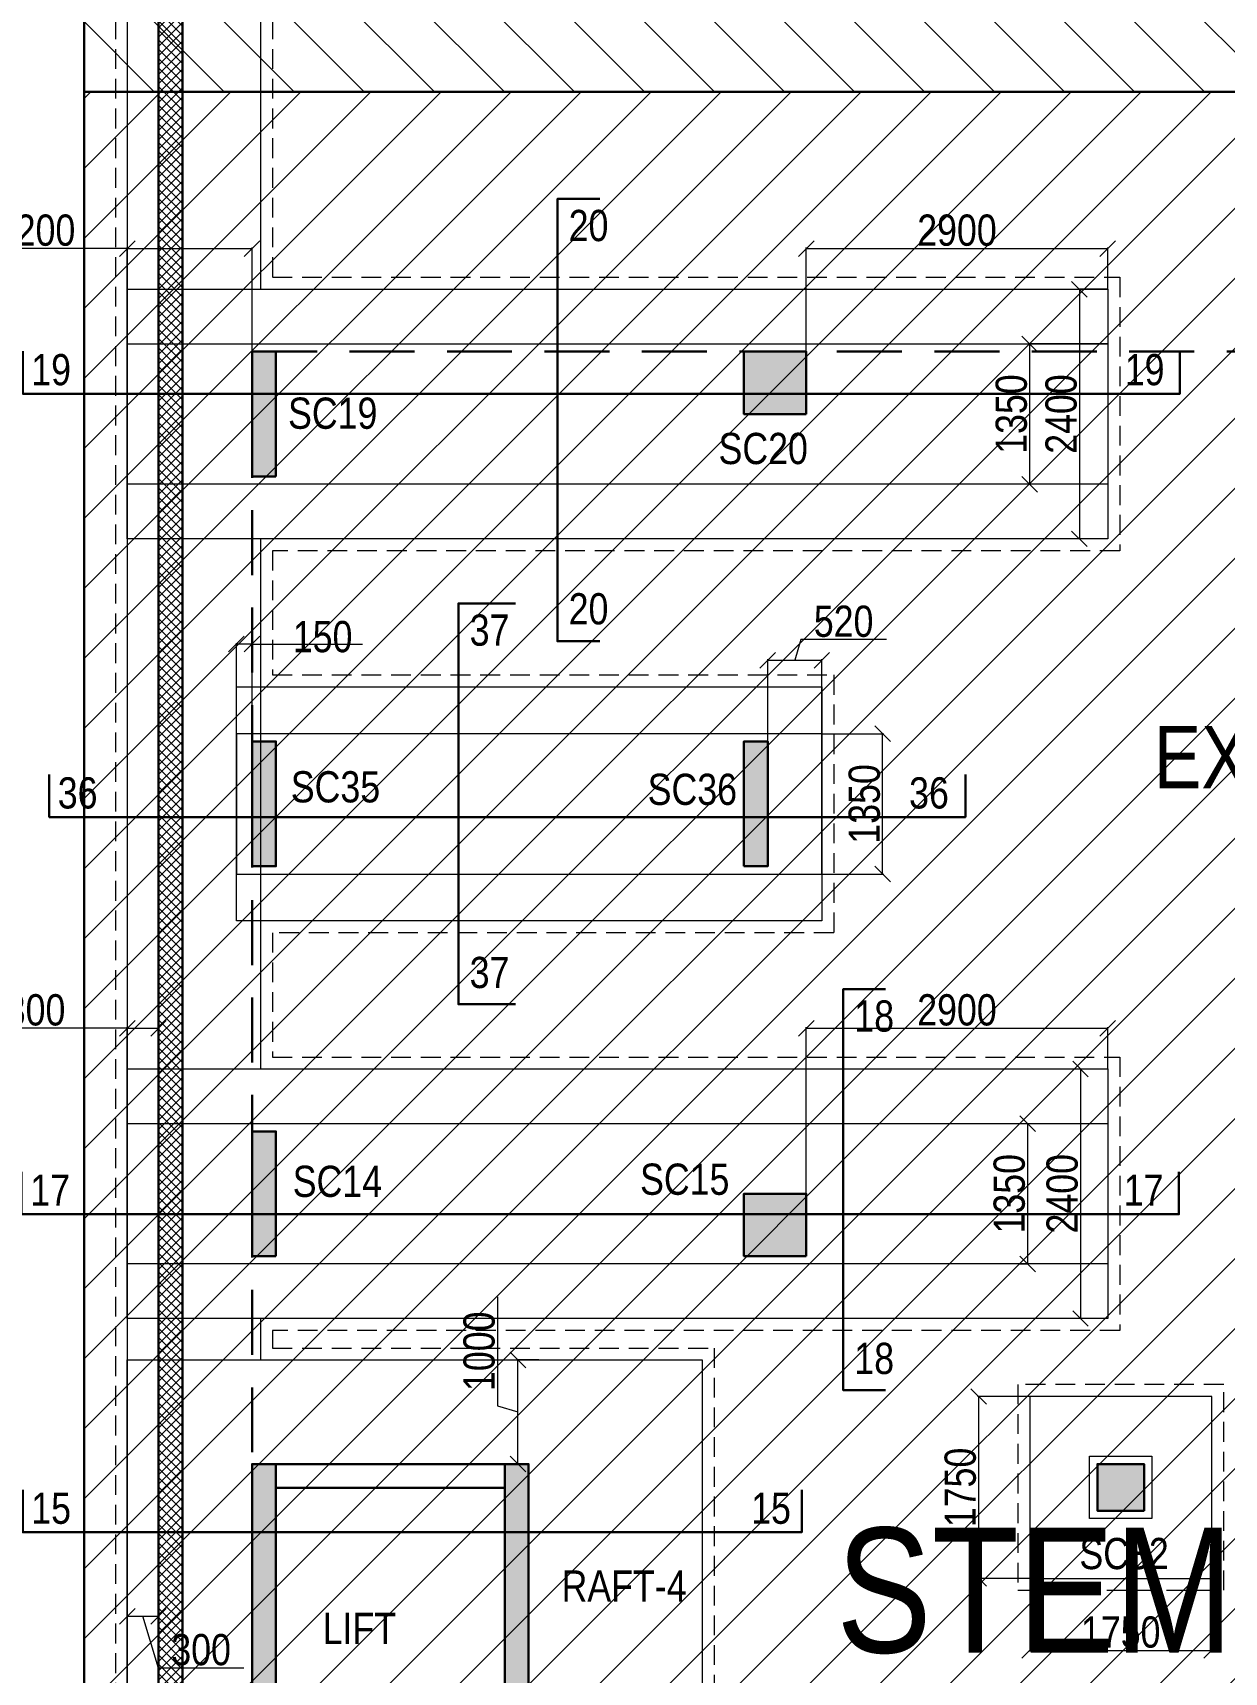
# Model space of a CAD drawing. Header units: millimetres. Extents: x 1112055 to 3390982, y -148532 to 766891.
# Drawn here: x 2752548 to 2764007, y 306215 to 321984 of the extents above; entities that cross this region are included whole.
import ezdxf

# ---------------------------------------------------------------- set-up
doc = ezdxf.new("R2010")
doc.units = ezdxf.units.MM
doc.header["$PDMODE"] = 35
doc.header["$PDSIZE"] = -25
doc.linetypes.add('DASHED2', pattern=[0.375, 0.25, -0.125])
doc.linetypes.add('Hidden', pattern=[9.525, 6.35, -3.175])
for name, color, linetype, lineweight in [('B COL. NO.', 3, 'Continuous', 20), ('B FINAL COLUMN', 1, 'Continuous', 30), ('B FOOTING', 49, 'Continuous', 20), ('B FOOTING DIM', 234, 'Continuous', 9), ('B HATCH', 250, 'Continuous', 0), ('B P.C.C', 251, 'Continuous', 0), ('B TITLE BLOCK', 250, 'Continuous', 0), ('EXCAVATION LINE', 236, 'Continuous', 30)]:
    doc.layers.add(name, color=color, linetype=linetype, lineweight=lineweight)
doc.layers.add('B Pedestal', color=7, linetype='Continuous', lineweight=9, true_color=0x5c8948)
doc.layers.add('B-COL HT', color=7, linetype='Continuous', lineweight=0, true_color=0x4e4f45)
doc.styles.add('Cali', font='calibri.ttf')
doc.styles.add('SWINC', font='swissc.ttf')
doc.dimstyles.new('1.100', dxfattribs={"dimtxt": 200, "dimasz": 100, "dimexe": 100, "dimexo": 100, "dimgap": 100, "dimtad": 1, "dimdec": 0, "dimzin": 0, "dimdsep": 46, "dimtxsty": 'Cali', "dimblk": 'OBLIQUE', "dimcen": 0, "dimdle": 100, "dimclrd": 256, "dimclre": 256, "dimclrt": 3, "dimadec": 0, "dimazin": 0, "dimtfac": 1, "dimtdec": 0, "dimtofl": 0, "dimtmove": 1, "dimatfit": 0, "dimfxl": 100, "dimfxlon": 1, "dimtolj": 1, "dimtzin": 0, "dimlwd": -1, "dimlwe": -1, "dimarcsym": 0})
doc.dimstyles.new('BHOOMI', dxfattribs={"dimtxt": 230, "dimasz": 150, "dimexe": 10, "dimexo": 0, "dimgap": 25, "dimtad": 1, "dimdec": 0, "dimzin": 0, "dimdsep": 46, "dimtxsty": 'SWINC', "dimblk": 'OBLIQUE', "dimcen": 0.09, "dimclrd": 250, "dimclre": 250, "dimclrt": 256, "dimaunit": 1, "dimadec": 3, "dimazin": 0, "dimtfac": 1, "dimtdec": 0, "dimtofl": 0, "dimtmove": 1, "dimatfit": 3, "dimfxl": 100, "dimtolj": 1, "dimtzin": 0, "dimlwd": 9, "dimlwe": 5, "dimarcsym": 0})

# ---------------------------------------------------------------- blocks, each defined once
blk = doc.blocks.new('_Oblique')
at = {"color": 0, "linetype": 'ByBlock', "lineweight": -2}
blk.add_line((-0.5, -0.5), (0.5, 0.5), dxfattribs=at)
blk = doc.blocks.new('*D4174')
at = {"layer": 'B FOOTING DIM', "color": 250, "lineweight": 5, "ltscale": 0.5, "transparency": 16777216}
for p, q in [((2757017, 309827), (2757017, 308777)), ((2757414, 309218), (2757204, 309218)), ((2757214, 308217), (2757214, 309218)), ((2757017, 308777), (2757214, 308718)), ((2757287, 308217), (2757204, 308217))]:
    blk.add_line(p, q, dxfattribs=at)
at = {"layer": 'Defpoints', "color": 0, "transparency": 16777216}
for p in [(2757214, 309218), (2757414, 309218), (2757287, 308217)]:
    blk.add_point(p, dxfattribs=at)
at = {"layer": 'B FOOTING DIM', "color": 250, "lineweight": 5, "transparency": 16777216, "xscale": 150, "yscale": 150, "zscale": 150}
for p, rotation in [((2757214, 309218), 90), ((2757214, 308217), 270)]:
    blk.add_blockref('_Oblique', p, dxfattribs=dict(at, rotation=rotation))
at = {"layer": 'B FOOTING DIM', "transparency": 16777216, "insert": (2756842, 309302), "char_height": 300, "attachment_point": 5, "rotation": 90, "style": 'SWINC'}
blk.add_mtext('\\A1;1000', dxfattribs=at)
blk = doc.blocks.new('*D4177')
at = {"layer": 'B FOOTING DIM', "color": 250, "lineweight": 5, "ltscale": 0.5, "transparency": 16777216}
for p, q in [((2753457, 306878), (2753457, 306743)), ((2753457, 306753), (2753757, 306753)), ((2753756, 306255), (2753607, 306753)), ((2753757, 306878), (2753757, 306743)), ((2754578, 306255), (2753756, 306255))]:
    blk.add_line(p, q, dxfattribs=at)
at = {"layer": 'Defpoints', "color": 0, "transparency": 16777216}
for p in [(2753457, 306878), (2753757, 306878), (2753757, 306753)]:
    blk.add_point(p, dxfattribs=at)
at = {"layer": 'B FOOTING DIM', "color": 250, "lineweight": 5, "transparency": 16777216, "xscale": 150, "yscale": 150, "zscale": 150, "rotation": 180}
blk.add_blockref('_Oblique', (2753457, 306753), dxfattribs=at)
at = {"layer": 'B FOOTING DIM', "color": 250, "lineweight": 5, "transparency": 16777216, "xscale": 150, "yscale": 150, "zscale": 150}
blk.add_blockref('_Oblique', (2753757, 306753), dxfattribs=at)
at = {"layer": 'B FOOTING DIM', "transparency": 16777216, "insert": (2754167, 306430), "char_height": 300, "attachment_point": 5, "style": 'SWINC'}
blk.add_mtext('\\A1;300', dxfattribs=at)
blk = doc.blocks.new('*D4194')
at = {"layer": 'B FOOTING DIM', "color": 250, "lineweight": 5, "ltscale": 0.5, "transparency": 16777216}
for p, q in [((2762887, 318992), (2762126, 318992)), ((2762136, 318992), (2762136, 317642)), ((2762887, 317642), (2762126, 317642))]:
    blk.add_line(p, q, dxfattribs=at)
at = {"layer": 'Defpoints', "color": 0, "transparency": 16777216}
for p in [(2762887, 318992), (2762136, 317642), (2762887, 317642)]:
    blk.add_point(p, dxfattribs=at)
at = {"layer": 'B FOOTING DIM', "color": 250, "lineweight": 5, "transparency": 16777216, "xscale": 150, "yscale": 150, "zscale": 150}
for p, rotation in [((2762136, 318992), 90), ((2762136, 317642), 270)]:
    blk.add_blockref('_Oblique', p, dxfattribs=dict(at, rotation=rotation))
at = {"layer": 'B FOOTING DIM', "transparency": 16777216, "insert": (2761961, 318317), "char_height": 300, "attachment_point": 5, "rotation": 90, "style": 'SWINC'}
blk.add_mtext('\\A1;1350', dxfattribs=at)
blk = doc.blocks.new('*D4195')
at = {"layer": 'B FOOTING DIM', "color": 250, "lineweight": 5, "ltscale": 0.5, "transparency": 16777216}
for p, q in [((2762887, 319517), (2762605, 319517)), ((2762615, 319517), (2762615, 317117)), ((2762887, 317117), (2762605, 317117))]:
    blk.add_line(p, q, dxfattribs=at)
at = {"layer": 'Defpoints', "color": 0, "transparency": 16777216}
for p in [(2762887, 319517), (2762615, 317117), (2762887, 317117)]:
    blk.add_point(p, dxfattribs=at)
at = {"layer": 'B FOOTING DIM', "color": 250, "lineweight": 5, "transparency": 16777216, "xscale": 150, "yscale": 150, "zscale": 150}
for p, rotation in [((2762615, 319517), 90), ((2762615, 317117), 270)]:
    blk.add_blockref('_Oblique', p, dxfattribs=dict(at, rotation=rotation))
at = {"layer": 'B FOOTING DIM', "transparency": 16777216, "insert": (2762440, 318317), "char_height": 300, "attachment_point": 5, "rotation": 90, "style": 'SWINC'}
blk.add_mtext('\\A1;2400', dxfattribs=at)
blk = doc.blocks.new('*D4196')
at = {"layer": 'B FOOTING DIM', "color": 250, "lineweight": 5, "ltscale": 0.5, "transparency": 16777216}
for p, q in [((2762887, 312017), (2762615, 312017)), ((2762625, 312017), (2762625, 309617)), ((2762887, 309617), (2762615, 309617))]:
    blk.add_line(p, q, dxfattribs=at)
at = {"layer": 'Defpoints', "color": 0, "transparency": 16777216}
for p in [(2762887, 312017), (2762625, 309617), (2762887, 309617)]:
    blk.add_point(p, dxfattribs=at)
at = {"layer": 'B FOOTING DIM', "color": 250, "lineweight": 5, "transparency": 16777216, "xscale": 150, "yscale": 150, "zscale": 150}
for p, rotation in [((2762625, 312017), 90), ((2762625, 309617), 270)]:
    blk.add_blockref('_Oblique', p, dxfattribs=dict(at, rotation=rotation))
at = {"layer": 'B FOOTING DIM', "transparency": 16777216, "insert": (2762450, 310817), "char_height": 300, "attachment_point": 5, "rotation": 90, "style": 'SWINC'}
blk.add_mtext('\\A1;2400', dxfattribs=at)
blk = doc.blocks.new('*D4197')
at = {"layer": 'B FOOTING DIM', "color": 250, "lineweight": 5, "ltscale": 0.5, "transparency": 16777216}
for p, q in [((2762043, 311492), (2762126, 311492)), ((2762116, 311492), (2762116, 310142)), ((2762043, 310142), (2762126, 310142))]:
    blk.add_line(p, q, dxfattribs=at)
at = {"layer": 'Defpoints', "color": 0, "transparency": 16777216}
for p in [(2762043, 311492), (2762043, 310142), (2762116, 310142)]:
    blk.add_point(p, dxfattribs=at)
at = {"layer": 'B FOOTING DIM', "color": 250, "lineweight": 5, "transparency": 16777216, "xscale": 150, "yscale": 150, "zscale": 150}
for p, rotation in [((2762116, 311492), 90), ((2762116, 310142), 270)]:
    blk.add_blockref('_Oblique', p, dxfattribs=dict(at, rotation=rotation))
at = {"layer": 'B FOOTING DIM', "transparency": 16777216, "insert": (2761941, 310817), "char_height": 300, "attachment_point": 5, "rotation": 90, "style": 'SWINC'}
blk.add_mtext('\\A1;1350', dxfattribs=at)
blk = doc.blocks.new('*D4702')
at = {"layer": 'B FOOTING DIM', "color": 250, "lineweight": 5, "ltscale": 0.5, "transparency": 16777216}
for p, q in [((2759987, 310817), (2759987, 312419)), ((2759987, 312409), (2762887, 312409)), ((2762887, 312017), (2762887, 312419))]:
    blk.add_line(p, q, dxfattribs=at)
at = {"layer": 'Defpoints', "color": 0, "transparency": 16777216}
for p in [(2762887, 312409), (2762887, 312017), (2759987, 310817)]:
    blk.add_point(p, dxfattribs=at)
at = {"layer": 'B FOOTING DIM', "color": 250, "lineweight": 5, "transparency": 16777216, "xscale": 150, "yscale": 150, "zscale": 150, "rotation": 180}
blk.add_blockref('_Oblique', (2759987, 312409), dxfattribs=at)
at = {"layer": 'B FOOTING DIM', "color": 250, "lineweight": 5, "transparency": 16777216, "xscale": 150, "yscale": 150, "zscale": 150}
blk.add_blockref('_Oblique', (2762887, 312409), dxfattribs=at)
at = {"layer": 'B FOOTING DIM', "transparency": 16777216, "insert": (2761437, 312584), "char_height": 300, "attachment_point": 5, "style": 'SWINC'}
blk.add_mtext('\\A1;2900', dxfattribs=at)
blk = doc.blocks.new('*D4703')
at = {"layer": 'B FOOTING DIM', "color": 250, "lineweight": 5, "ltscale": 0.5, "transparency": 16777216}
for p, q in [((2753457, 312409), (2752164, 312409)), ((2753457, 312017), (2753457, 312419)), ((2753457, 312409), (2753757, 312409)), ((2753757, 312017), (2753757, 312419))]:
    blk.add_line(p, q, dxfattribs=at)
at = {"layer": 'Defpoints', "color": 0, "transparency": 16777216}
for p in [(2753757, 312409), (2753457, 312017), (2753757, 312017)]:
    blk.add_point(p, dxfattribs=at)
at = {"layer": 'B FOOTING DIM', "color": 250, "lineweight": 5, "transparency": 16777216, "xscale": 150, "yscale": 150, "zscale": 150, "rotation": 180}
blk.add_blockref('_Oblique', (2753457, 312409), dxfattribs=at)
at = {"layer": 'B FOOTING DIM', "color": 250, "lineweight": 5, "transparency": 16777216, "xscale": 150, "yscale": 150, "zscale": 150}
blk.add_blockref('_Oblique', (2753757, 312409), dxfattribs=at)
at = {"layer": 'B FOOTING DIM', "transparency": 16777216, "insert": (2752575, 312584), "char_height": 300, "attachment_point": 5, "style": 'SWINC'}
blk.add_mtext('\\A1;300', dxfattribs=at)
blk = doc.blocks.new('*D4706')
at = {"layer": 'B FOOTING DIM', "color": 250, "lineweight": 5, "ltscale": 0.5, "transparency": 16777216}
for p, q in [((2759987, 318917), (2759987, 319919)), ((2759987, 319909), (2762887, 319909)), ((2762887, 319517), (2762887, 319919))]:
    blk.add_line(p, q, dxfattribs=at)
at = {"layer": 'Defpoints', "color": 0, "transparency": 16777216}
for p in [(2762887, 319909), (2762887, 319517), (2759987, 318917)]:
    blk.add_point(p, dxfattribs=at)
at = {"layer": 'B FOOTING DIM', "color": 250, "lineweight": 5, "transparency": 16777216, "xscale": 150, "yscale": 150, "zscale": 150, "rotation": 180}
blk.add_blockref('_Oblique', (2759987, 319909), dxfattribs=at)
at = {"layer": 'B FOOTING DIM', "color": 250, "lineweight": 5, "transparency": 16777216, "xscale": 150, "yscale": 150, "zscale": 150}
blk.add_blockref('_Oblique', (2762887, 319909), dxfattribs=at)
at = {"layer": 'B FOOTING DIM', "transparency": 16777216, "insert": (2761437, 320084), "char_height": 300, "attachment_point": 5, "style": 'SWINC'}
blk.add_mtext('\\A1;2900', dxfattribs=at)
blk = doc.blocks.new('*D4707')
at = {"layer": 'B FOOTING DIM', "color": 250, "lineweight": 5, "ltscale": 0.5, "transparency": 16777216}
for p, q in [((2753457, 319909), (2752050, 319909)), ((2753457, 319517), (2753457, 319919)), ((2753457, 319909), (2754657, 319909)), ((2754657, 318917), (2754657, 319919))]:
    blk.add_line(p, q, dxfattribs=at)
at = {"layer": 'Defpoints', "color": 0, "transparency": 16777216}
for p in [(2754657, 319909), (2753457, 319517), (2754657, 318917)]:
    blk.add_point(p, dxfattribs=at)
at = {"layer": 'B FOOTING DIM', "color": 250, "lineweight": 5, "transparency": 16777216, "xscale": 150, "yscale": 150, "zscale": 150, "rotation": 180}
blk.add_blockref('_Oblique', (2753457, 319909), dxfattribs=at)
at = {"layer": 'B FOOTING DIM', "color": 250, "lineweight": 5, "transparency": 16777216, "xscale": 150, "yscale": 150, "zscale": 150}
blk.add_blockref('_Oblique', (2754657, 319909), dxfattribs=at)
at = {"layer": 'B FOOTING DIM', "transparency": 16777216, "insert": (2752575, 320084), "char_height": 300, "attachment_point": 5, "style": 'SWINC'}
blk.add_mtext('\\A1;1200', dxfattribs=at)
blk = doc.blocks.new('*D4325')
at = {"layer": 'B FOOTING DIM', "color": 250, "lineweight": 5, "ltscale": 0.5, "transparency": 16777216}
for p, q in [((2762137, 307117), (2762137, 306414)), ((2763887, 307117), (2763887, 306414)), ((2762137, 306424), (2763887, 306424))]:
    blk.add_line(p, q, dxfattribs=at)
at = {"layer": 'Defpoints', "color": 0, "transparency": 16777216}
for p in [(2762137, 307117), (2763887, 307117), (2763887, 306424)]:
    blk.add_point(p, dxfattribs=at)
at = {"layer": 'B FOOTING DIM', "color": 250, "lineweight": 5, "transparency": 16777216, "xscale": 150, "yscale": 150, "zscale": 150, "rotation": 180}
blk.add_blockref('_Oblique', (2762137, 306424), dxfattribs=at)
at = {"layer": 'B FOOTING DIM', "color": 250, "lineweight": 5, "transparency": 16777216, "xscale": 150, "yscale": 150, "zscale": 150}
blk.add_blockref('_Oblique', (2763887, 306424), dxfattribs=at)
at = {"layer": 'B FOOTING DIM', "transparency": 16777216, "insert": (2763012, 306599), "char_height": 300, "attachment_point": 5, "style": 'SWINC'}
blk.add_mtext('\\A1;1750', dxfattribs=at)
blk = doc.blocks.new('*D4326')
at = {"layer": 'B FOOTING DIM', "color": 250, "lineweight": 5, "ltscale": 0.5, "transparency": 16777216}
for p, q in [((2762137, 308867), (2761635, 308867)), ((2761645, 308867), (2761645, 307117)), ((2762137, 307117), (2761635, 307117))]:
    blk.add_line(p, q, dxfattribs=at)
at = {"layer": 'Defpoints', "color": 0, "transparency": 16777216}
for p in [(2762137, 308867), (2761645, 307117), (2762137, 307117)]:
    blk.add_point(p, dxfattribs=at)
at = {"layer": 'B FOOTING DIM', "color": 250, "lineweight": 5, "transparency": 16777216, "xscale": 150, "yscale": 150, "zscale": 150}
for p, rotation in [((2761645, 308867), 90), ((2761645, 307117), 270)]:
    blk.add_blockref('_Oblique', p, dxfattribs=dict(at, rotation=rotation))
at = {"layer": 'B FOOTING DIM', "transparency": 16777216, "insert": (2761470, 307992), "char_height": 300, "attachment_point": 5, "rotation": 90, "style": 'SWINC'}
blk.add_mtext('\\A1;1750', dxfattribs=at)
blk = doc.blocks.new('*D4331')
at = {"layer": 'B FOOTING DIM', "color": 250, "lineweight": 5, "ltscale": 0.5, "transparency": 16777216}
for p, q in [((2760137, 315242), (2760732, 315242)), ((2760722, 313892), (2760722, 315242)), ((2760137, 313892), (2760732, 313892))]:
    blk.add_line(p, q, dxfattribs=at)
at = {"layer": 'Defpoints', "color": 0, "transparency": 16777216}
for p in [(2760137, 315242), (2760722, 315242), (2760137, 313892)]:
    blk.add_point(p, dxfattribs=at)
at = {"layer": 'B FOOTING DIM', "color": 250, "lineweight": 5, "transparency": 16777216, "xscale": 150, "yscale": 150, "zscale": 150}
for p, rotation in [((2760722, 315242), 90), ((2760722, 313892), 270)]:
    blk.add_blockref('_Oblique', p, dxfattribs=dict(at, rotation=rotation))
at = {"layer": 'B FOOTING DIM', "transparency": 16777216, "insert": (2760547, 314567), "char_height": 300, "attachment_point": 5, "rotation": 90, "style": 'SWINC'}
blk.add_mtext('\\A1;1350', dxfattribs=at)
blk = doc.blocks.new('*D4332')
at = {"layer": 'B FOOTING DIM', "color": 250, "lineweight": 5, "ltscale": 0.5, "transparency": 16777216}
for p, q in [((2754507, 315242), (2754507, 316114)), ((2754657, 316104), (2754507, 316104)), ((2754657, 315167), (2754657, 316114)), ((2754657, 316104), (2755718, 316104))]:
    blk.add_line(p, q, dxfattribs=at)
at = {"layer": 'Defpoints', "color": 0, "transparency": 16777216}
for p in [(2754507, 316104), (2754507, 315242), (2754657, 315167)]:
    blk.add_point(p, dxfattribs=at)
at = {"layer": 'B FOOTING DIM', "color": 250, "lineweight": 5, "transparency": 16777216, "xscale": 150, "yscale": 150, "zscale": 150, "rotation": 180}
blk.add_blockref('_Oblique', (2754507, 316104), dxfattribs=at)
at = {"layer": 'B FOOTING DIM', "color": 250, "lineweight": 5, "transparency": 16777216, "xscale": 150, "yscale": 150, "zscale": 150}
blk.add_blockref('_Oblique', (2754657, 316104), dxfattribs=at)
at = {"layer": 'B FOOTING DIM', "transparency": 16777216, "insert": (2755336, 316174), "char_height": 300, "attachment_point": 5, "style": 'SWINC'}
blk.add_mtext('\\A1;150', dxfattribs=at)
blk = doc.blocks.new('*D4333')
at = {"layer": 'B FOOTING DIM', "color": 250, "lineweight": 5, "ltscale": 0.5, "transparency": 16777216}
for p, q in [((2759936, 316147), (2759877, 315949)), ((2760758, 316147), (2759936, 316147)), ((2759617, 315167), (2759617, 315959)), ((2759617, 315949), (2760137, 315949)), ((2760137, 315242), (2760137, 315959))]:
    blk.add_line(p, q, dxfattribs=at)
at = {"layer": 'Defpoints', "color": 0, "transparency": 16777216}
for p in [(2760137, 315949), (2760137, 315242), (2759617, 315167)]:
    blk.add_point(p, dxfattribs=at)
at = {"layer": 'B FOOTING DIM', "color": 250, "lineweight": 5, "transparency": 16777216, "xscale": 150, "yscale": 150, "zscale": 150, "rotation": 180}
blk.add_blockref('_Oblique', (2759617, 315949), dxfattribs=at)
at = {"layer": 'B FOOTING DIM', "color": 250, "lineweight": 5, "transparency": 16777216, "xscale": 150, "yscale": 150, "zscale": 150}
blk.add_blockref('_Oblique', (2760137, 315949), dxfattribs=at)
at = {"layer": 'B FOOTING DIM', "transparency": 16777216, "insert": (2760347, 316322), "char_height": 300, "attachment_point": 5, "style": 'SWINC'}
blk.add_mtext('\\A1;520', dxfattribs=at)
blk = doc.blocks.new('*D6833')
at = {"transparency": 16777216}
for p, q in [((2751820, 325017), (2751820, 321317)), ((2751820, 324917), (2751720, 324917)), ((2751820, 321417), (2751720, 321417))]:
    blk.add_line(p, q, dxfattribs=at)
at = {"layer": 'Defpoints', "color": 0, "lineweight": 40, "transparency": 16777216}
for p in [(2753757, 324917), (2751820, 321417), (2753757, 321417)]:
    blk.add_point(p, dxfattribs=at)
at = {"transparency": 16777216, "xscale": 100, "yscale": 100, "zscale": 100}
for p, rotation in [((2751820, 324917), 90), ((2751820, 321417), 270)]:
    blk.add_blockref('_Oblique', p, dxfattribs=dict(at, rotation=rotation))
at = {"color": 3, "lineweight": 40, "transparency": 16777216, "insert": (2751618, 323167), "char_height": 200, "attachment_point": 5, "rotation": 90, "style": 'Cali'}
blk.add_mtext('\\A1;3500', dxfattribs=at)
blk = doc.blocks.new('*D6834')
at = {"transparency": 16777216}
for p, q in [((2750603, 321417), (2750503, 321417)), ((2750603, 321517), (2750603, 260017)), ((2750603, 260117), (2750503, 260117))]:
    blk.add_line(p, q, dxfattribs=at)
at = {"layer": 'Defpoints', "color": 0, "lineweight": 40, "transparency": 16777216}
for p in [(2753757, 321417), (2750603, 260117), (2753757, 260117)]:
    blk.add_point(p, dxfattribs=at)
at = {"transparency": 16777216, "xscale": 100, "yscale": 100, "zscale": 100}
for p, rotation in [((2750603, 321417), 90), ((2750603, 260117), 270)]:
    blk.add_blockref('_Oblique', p, dxfattribs=dict(at, rotation=rotation))
at = {"color": 3, "lineweight": 40, "transparency": 16777216, "insert": (2750401, 290767), "char_height": 200, "attachment_point": 5, "rotation": 90, "style": 'Cali'}
blk.add_mtext('\\A1;61300', dxfattribs=at)
blk = doc.blocks.new('*D6835')
at = {"transparency": 16777216}
for p, q in [((2751501, 321417), (2751401, 321417)), ((2751501, 321517), (2751501, 258592)), ((2751501, 258692), (2751401, 258692))]:
    blk.add_line(p, q, dxfattribs=at)
at = {"layer": 'Defpoints', "color": 0, "lineweight": 40, "transparency": 16777216}
for p in [(2753457, 321417), (2751501, 258692), (2753457, 258692)]:
    blk.add_point(p, dxfattribs=at)
at = {"transparency": 16777216, "xscale": 100, "yscale": 100, "zscale": 100}
for p, rotation in [((2751501, 321417), 90), ((2751501, 258692), 270)]:
    blk.add_blockref('_Oblique', p, dxfattribs=dict(at, rotation=rotation))
at = {"color": 3, "lineweight": 40, "transparency": 16777216, "insert": (2751299, 290055), "char_height": 200, "attachment_point": 5, "rotation": 90, "style": 'Cali'}
blk.add_mtext('\\A1;62725', dxfattribs=at)
blk = doc.blocks.new('*D6836')
at = {"transparency": 16777216}
for p, q in [((2750256, 340498), (2750256, 321317)), ((2750256, 340398), (2750156, 340398)), ((2750256, 321417), (2750156, 321417))]:
    blk.add_line(p, q, dxfattribs=at)
at = {"layer": 'Defpoints', "color": 0, "lineweight": 40, "transparency": 16777216}
for p in [(2753757, 340398), (2750256, 321417), (2753757, 321417)]:
    blk.add_point(p, dxfattribs=at)
at = {"transparency": 16777216, "xscale": 100, "yscale": 100, "zscale": 100}
for p, rotation in [((2750256, 340398), 90), ((2750256, 321417), 270)]:
    blk.add_blockref('_Oblique', p, dxfattribs=dict(at, rotation=rotation))
at = {"color": 3, "lineweight": 40, "transparency": 16777216, "insert": (2750053, 330908), "char_height": 200, "attachment_point": 5, "rotation": 90, "style": 'Cali'}
blk.add_mtext('\\A1;18981', dxfattribs=at)

msp = doc.modelspace()

# ---------------------------------------------------------------- hatches: boundary and pattern name
at = {"layer": 'B HATCH', "lineweight": 0}
h = msp.add_hatch(dxfattribs=at)
h.set_pattern_fill('ANSI37', color=250, scale=20, style=0)
h.set_pattern_definition([(45, (1040446.71, -149308.41), (-44.9012806, 44.9012806), []), (135, (1040446.71, -149308.41), (-44.9012806, -44.9012806), [])])
h.paths.add_polyline_path([(2817077.2, 369281.5), (2817077.2, 372824.4), (2809902.2, 372698.5), (2809902.2, 369281.7)], flags=16)
h.paths.add_polyline_path([(2791213.2, 369828.2), (2796162.2, 369828.2), (2796162.2, 372457.1), (2791213.2, 372370.2)], flags=16)
h.paths.add_polyline_path([(2798052.2, 372490.5), (2798502.2, 372498.4), (2798502.2, 369281.2), (2798052.2, 369281.2)], flags=16)
h.paths.add_polyline_path([(2753987.2, 369013), (2753987.2, 260347.4), (2804447.2, 260347.4), (2804447.2, 300147.4), (2817077.2, 300147.4), (2817077.2, 369051.5), (2798038.8, 369052), (2798038.8, 366392.4), (2797822.2, 366392.4), (2797822.2, 372486.5), (2796392.2, 372461.4), (2796392.2, 366392.4), (2796162.2, 366392.4), (2796162.2, 369598.2), (2786711.2, 369598.2), (2786711.2, 369013)], flags=16)
h.paths.add_polyline_path([(2809676.9, 372694.5), (2809676.9, 369281.7), (2802247.2, 369281.9), (2802247.2, 372564.1)], flags=16)
h.paths.add_polyline_path([(2798732.2, 369282), (2798732.2, 372502.4), (2802017.2, 372560.1), (2802017.2, 369281.9)], flags=16)
h.paths.add_polyline_path([(2786481.2, 369243), (2753757.2, 369243), (2753757.2, 260117.4), (2804677.2, 260117.4), (2804677.2, 299917.4), (2817307.2, 299917.4), (2817307.2, 373058.5), (2790983.2, 372596.5), (2790983.2, 369828.2), (2786481.2, 369828.2)])
at = {"layer": 'B-COL HT', "lineweight": 0}
h = msp.add_hatch(color=250, dxfattribs=at)
h.dxf.hatch_style = 1
h.paths.add_polyline_path([(2754887.3, 317717.4), (2754657.3, 317717.4), (2754657.3, 318917.4), (2754887.3, 318917.4)])
h = msp.add_hatch(color=250, dxfattribs=at)
h.dxf.hatch_style = 1
h.paths.add_polyline_path([(2759987.2, 318317.4), (2759387.2, 318317.4), (2759387.2, 318917.4), (2759987.2, 318917.4)])
at = {"layer": 'B-COL HT'}
h = msp.add_hatch(color=250, dxfattribs=at)
h.dxf.hatch_style = 1
h.paths.add_polyline_path([(2754657.2, 313967.4), (2754657.2, 315167.4), (2754887.2, 315167.4), (2754887.2, 313967.4)])
h = msp.add_hatch(color=250, dxfattribs=at)
h.dxf.hatch_style = 1
h.paths.add_polyline_path([(2759387.2, 313967.4), (2759387.2, 315167.4), (2759617.2, 315167.4), (2759617.2, 313967.4)])
at = {"layer": 'B-COL HT', "lineweight": 0}
h = msp.add_hatch(color=250, dxfattribs=at)
h.dxf.hatch_style = 1
h.paths.add_polyline_path([(2754887.3, 310217.4), (2754657.3, 310217.4), (2754657.3, 311417.4), (2754887.3, 311417.4)])
h = msp.add_hatch(color=250, dxfattribs=at)
h.dxf.hatch_style = 1
h.paths.add_polyline_path([(2759987.2, 310217.4), (2759387.2, 310217.4), (2759387.2, 310817.4), (2759987.2, 310817.4)])
h = msp.add_hatch(color=250, dxfattribs=at)
h.dxf.hatch_style = 1
h.paths.add_polyline_path([(2757317.2, 308217.4), (2757317.2, 305387.4), (2754657.2, 305387.4), (2754657.2, 308217.4), (2754887.2, 308217.4), (2754887.2, 305587.4), (2757087.2, 305587.4), (2757087.2, 308217.4)])
h = msp.add_hatch(color=250, dxfattribs=at)
h.dxf.hatch_style = 1
h.paths.add_polyline_path([(2762787.3, 307767.4), (2762787.3, 308217.4), (2763237.3, 308217.4), (2763237.3, 307767.4)])
at = {"layer": 'EXCAVATION LINE', "lineweight": 0}
h = msp.add_hatch(dxfattribs=at)
h.set_pattern_fill('ANSI31', color=250, scale=150, angle=270)
h.set_pattern_definition([(315, (931955.6, -148808.4), (336.7596, 336.7596), [])])
h.paths.add_polyline_path([(2806897.2, 349752.4), (2806897.2, 356982.4), (2814207.2, 356982.4), (2814207.2, 349752.4)])
h.paths.add_polyline_path([(2804690.6, 337547.4), (2804690.6, 337147.1), (2812646.9, 337147.1), (2812646.9, 329467.6), (2802846.9, 329467.6), (2802846.9, 331747.4), (2798890.6, 331747.4), (2798890.6, 337547.4)])
h.paths.add_polyline_path([(2753042.2, 321417.4), (2818615.6, 321417.4), (2818615.6, 375249.3), (2753042.2, 375249.3)])
h = msp.add_hatch(dxfattribs=at)
h.set_pattern_fill('ANSI31', color=250, scale=150)
h.set_pattern_definition([(45, (838855.95, -148808.4), (-336.7596, 336.7596), [])])
h.paths.add_polyline_path([(2753042.2, 321417.4), (2753042.2, 256852.4), (2759522.2, 256852.4), (2793592.2, 256852.4), (2793592.2, 269203.9), (2792242.2, 271633.9), (2792242.2, 303783.9), (2793592.2, 303783.9), (2793592.2, 306213.9), (2792242.2, 306213.9), (2792242.2, 321417.4)])

# ---------------------------------------------------------------- linework, layer by layer
at = {"color": 6, "lineweight": 30}
for points in [[(2758003.3, 320387.2), (2757594, 320387.2), (2757594, 316131.6), (2758003.3, 316131.6)], [(2752451.2, 318921.5), (2752451.2, 318512.2), (2763582, 318512.2), (2763582, 318921.5)], [(2757192, 316495.7), (2756641.7, 316495.7), (2756641.7, 312640.1), (2757192, 312640.1)], [(2752706.3, 314850.2), (2752706.3, 314440.9), (2761517.6, 314440.9), (2761517.6, 314850.2)], [(2760750.7, 312783.4), (2760341.4, 312783.4), (2760341.4, 308927.8), (2760750.7, 308927.8)], [(2752441.2, 311028.4), (2752441.2, 310619.1), (2763572, 310619.1), (2763572, 311028.4)], [(2752451.2, 307969.6), (2752451.2, 307560.3), (2759943.8, 307560.3), (2759943.8, 307969.6)]]:
    msp.add_lwpolyline(points, dxfattribs=at)
at = {"color": 16, "linetype": 'DASHED2', "lineweight": 30, "ltscale": 2500}
msp.add_lwpolyline([(2754657.2, 318917.4), (2780257.3, 318917.4), (2780257.3, 290967.4), (2782657.3, 290967.4), (2782657.3, 290517.4), (2754657.2, 290517.4), (2754657.3, 318917.4)], dxfattribs=at)
at = {"layer": 'B FINAL COLUMN', "color": 1, "lineweight": 30}
for p, q in [((2754887.2, 308217.4), (2757087.2, 308217.4)), ((2754887.2, 307987.4), (2757087.2, 307987.4))]:
    msp.add_line(p, q, dxfattribs=at)
at = {"layer": 'B FINAL COLUMN', "color": 16, "lineweight": 30}
msp.add_lwpolyline([(2786481.2, 369243), (2753757.2, 369243), (2753757.2, 260117.4), (2804677.2, 260117.4), (2804677.2, 299917.4), (2817307.2, 299917.4), (2817307.2, 373058.5), (2790983.2, 372596.5), (2790983.2, 369828.2), (2786481.2, 369828.2), (2786481.2, 369243)], dxfattribs=at)
msp.add_lwpolyline([(2753987.2, 260347.4), (2804447.2, 260347.4), (2804447.2, 300147.4), (2817077.2, 300147.4), (2817077.2, 369051.5), (2798038.8, 369052), (2798038.8, 366392.4), (2797822.2, 366392.4), (2797822.2, 372486.5), (2796392.2, 372461.4), (2796392.2, 366392.4), (2796162.2, 366392.4), (2796162.2, 369598.2), (2786711.2, 369598.2), (2786711.2, 369013), (2753987.2, 369013)], close=True, dxfattribs=at)
at = {"layer": 'B FINAL COLUMN', "color": 1, "lineweight": 30}
for points in [[(2754887.3, 317717.4), (2754657.3, 317717.4), (2754657.3, 318917.4), (2754887.3, 318917.4)], [(2759987.2, 318317.4), (2759387.2, 318317.4), (2759387.2, 318917.4), (2759987.2, 318917.4)], [(2754887.3, 310217.4), (2754657.3, 310217.4), (2754657.3, 311417.4), (2754887.3, 311417.4)], [(2759987.2, 310217.4), (2759387.2, 310217.4), (2759387.2, 310817.4), (2759987.2, 310817.4)], [(2757087.2, 308217.4), (2757317.2, 308217.4), (2757317.2, 305387.4), (2754657.2, 305387.4), (2754657.2, 308217.4), (2754887.2, 308217.4), (2754887.2, 305587.4), (2757087.2, 305587.4)]]:
    msp.add_lwpolyline(points, close=True, dxfattribs=at)
at = {"layer": 'B FINAL COLUMN', "color": 11, "lineweight": 30}
for points in [[(2754657.2, 313967.4), (2754887.2, 313967.4), (2754887.2, 315167.4), (2754657.2, 315167.4)], [(2759387.2, 313967.4), (2759617.2, 313967.4), (2759617.2, 315167.4), (2759387.2, 315167.4)]]:
    msp.add_lwpolyline(points, close=True, dxfattribs=at)
at = {"layer": 'B FINAL COLUMN', "color": 5, "lineweight": 30}
msp.add_lwpolyline([(2763237.3, 307767.4), (2762787.3, 307767.4), (2762787.3, 308217.4), (2763237.3, 308217.4)], close=True, dxfattribs=at)
at = {"layer": 'B FOOTING'}
for points in [[(2753457.2, 323942.4), (2753457.2, 283442.4)], [(2754737.2, 323942.4), (2754737.2, 319517.4)], [(2754737.2, 317117.4), (2754737.2, 312017.4)], [(2754737.2, 309617.4), (2754737.2, 309217.9)]]:
    msp.add_lwpolyline(points, dxfattribs=at)
for points in [[(2753457.2, 319517.4), (2762887.2, 319517.4), (2762887.2, 317117.4), (2753457.2, 317117.4)], [(2754507.2, 315692.4), (2760137.2, 315692.4), (2760137.2, 313442.4), (2754507.2, 313442.4)], [(2753457.2, 312017.4), (2762887.2, 312017.4), (2762887.2, 309617.4), (2753457.2, 309617.4)], [(2753457.2, 309217.9), (2758987.2, 309217.9), (2758987.2, 304537.9), (2753457.2, 304537.9)], [(2762137.3, 307117.4), (2763887.3, 307117.4), (2763887.3, 308867.4), (2762137.3, 308867.4)]]:
    msp.add_lwpolyline(points, close=True, dxfattribs=at)
at = {"layer": 'B P.C.C', "color": 250, "linetype": 'Hidden', "lineweight": 0, "ltscale": 30}
for points in [[(2753342.2, 323827.4), (2753342.2, 283557.4)], [(2754852.2, 323827.4), (2754852.2, 319632.4)], [(2754852.2, 319632.4), (2763002.2, 319632.4), (2763002.2, 317002.4), (2754852.2, 317002.4)], [(2754852.2, 317002.4), (2754852.2, 315807.4)], [(2754852.2, 315807.4), (2760252.2, 315807.4), (2760252.2, 313327.4), (2754852.2, 313327.4)], [(2754852.2, 313327.4), (2754852.2, 312132.4)], [(2754852.2, 312132.4), (2763002.2, 312132.4), (2763002.2, 309502.4), (2754852.2, 309502.4)], [(2754852.2, 309502.4), (2754852.2, 309332.9)], [(2754852.2, 309332.9), (2759102.2, 309332.9), (2759102.2, 304575.4)]]:
    msp.add_lwpolyline(points, dxfattribs=at)
msp.add_lwpolyline([(2762022.3, 307002.4), (2764002.3, 307002.4), (2764002.3, 308982.4), (2762022.3, 308982.4)], close=True, dxfattribs=at)
at = {"layer": 'B Pedestal', "color": 87, "lineweight": 9}
for points in [[(2753457.2, 318992.4), (2762887.2, 318992.4), (2762887.2, 317642.4), (2753457.2, 317642.4)], [(2754507.2, 313892.4), (2760137.2, 313892.4), (2760137.2, 315242.4), (2754507.2, 315242.4)], [(2762887.2, 310142.4), (2753457.2, 310142.4), (2753457.2, 311492.4), (2762887.2, 311492.4)], [(2763312.3, 307692.4), (2762712.3, 307692.4), (2762712.3, 308292.4), (2763312.3, 308292.4)]]:
    msp.add_lwpolyline(points, close=True, dxfattribs=at)
at = {"layer": 'EXCAVATION LINE', "color": 75}
msp.add_lwpolyline([(2753042.2, 321417.4), (2818615.6, 321417.4), (2818615.6, 375249.3), (2753042.2, 375249.3)], close=True, dxfattribs=at)
at = {"layer": 'EXCAVATION LINE', "color": 96}
msp.add_lwpolyline([(2791596.1, 321417.4), (2753042.2, 321417.4), (2753042.2, 256852.4), (2793592.2, 256852.4), (2793592.2, 268516.4), (2793592.2, 268516.4)], dxfattribs=at)

# ---------------------------------------------------------------- texts
at = {"color": 6, "lineweight": 30, "style": 'SWINC'}
for s, p in [('20', (2757702.5, 319980.6)), ('19', (2752533.6, 318594.3)), ('19', (2763051.2, 318594.3)), ('20', (2757702.5, 316293.8)), ('37', (2756750.2, 316089)), ('36', (2752788.7, 314523)), ('36', (2760976.6, 314523)), ('37', (2756750.2, 312795.5)), ('18', (2760449.9, 312376.8)), ('17', (2752523.6, 310701.2)), ('17', (2763041.2, 310701.2)), ('18', (2760449.9, 309083.3)), ('15', (2752533.6, 307642.4)), ('15', (2759457.6, 307642.4)), ('RAFT-4', (2757634, 306893.8))]:
    msp.add_text(s, height=300, dxfattribs=at).set_placement(p)
at = {"color": 1, "style": 'SWINC'}
msp.add_text('STEM BUILDING', height=1200, dxfattribs=at).set_placement((2760276.6, 306403.8))
at = {"layer": 'B COL. NO.', "style": 'SWINC'}
for s, p in [('SC19', (2755003.4, 318175.4)), ('SC20', (2759143.7, 317835.8)), ('SC35', (2755029.8, 314581.4)), ('SC36', (2758462.2, 314557.4)), ('SC14', (2755048.3, 310786.6)), ('SC15', (2758389, 310807.1)), ('SC32', (2762614.5, 307206.2)), ('LIFT', (2755336.2, 306486.2))]:
    msp.add_text(s, height=300, dxfattribs=at).set_placement(p)
at = {"layer": 'B TITLE BLOCK', "color": 251, "insert": (3070307.3, 318221.9), "char_height": 344.539, "attachment_point": 2, "style": 'SWINC'}
msp.add_mtext_dynamic_manual_height_columns('\\pxsm1,qj;{\\fBankGothic Lt BT|b0|i0|c0|p34;BHOOMI\\P\\ps*,q*;\\fGost|b0|i0|c0|p2;\\H0.8x;- CONSULTANTS -\\C1; }', width=667332.186, gutter_width=0, heights=[93867.9], dxfattribs=at)
at = {"layer": 'EXCAVATION LINE', "color": 96, "style": 'SWINC'}
msp.add_text('EXCAVATION LVL. (- 7.10M) ', height=600, dxfattribs=at).set_placement((2763328.9, 314717.3))

# ---------------------------------------------------------------- dimensions: what is measured, and where the dimension line sits
at = {"color": 4, "lineweight": 40}
for base, p1, p2, picture, middle in [((2750255.7, 321417.4), (2753757.2, 340398.1), (2753757.2, 321417.4), '*D6836', (2750053.3, 330907.7)), ((2751820.1, 321417.4), (2753757.2, 324917.4), (2753757.2, 321417.4), '*D6833', (2751617.6, 323167.4)), ((2750603.2, 260117.4), (2753757.2, 321417.4), (2753757.2, 260117.4), '*D6834', (2750400.8, 290767.4)), ((2751501.3, 258692.4), (2753457.2, 321417.4), (2753457.2, 258692.4), '*D6835', (2751298.8, 290054.9))]:
    dim = msp.add_linear_dim(base=base, p1=p1, p2=p2, angle=90, dimstyle='1.100', override={"dimfxl": 0.18, "dimarcsym": 2}, dxfattribs=at)
    dim.commit()
    dim.dimension.update_dxf_attribs({"geometry": picture, "text_midpoint": middle})
at = {"layer": 'B FOOTING DIM', "color": 250, "ltscale": 0.5}
for base, p1, p2, picture, middle in [((2754657.2, 319908.9), (2753457.2, 319517.4), (2754657.2, 318917.4), '*D4707', (2752575.2, 320088.1)), ((2754507.2, 316104.3), (2754657.2, 315167.4), (2754507.2, 315242.4), '*D4332', (2755336, 316051.5)), ((2753757.2, 312408.9), (2753457.2, 312017.4), (2753757.2, 312017.4), '*D4703', (2752575.2, 312588.1))]:
    dim = msp.add_linear_dim(base=base, p1=p1, p2=p2, dimstyle='BHOOMI', override={"dimtxt": 300, "dimlwd": 5}, dxfattribs=at)
    dim.commit()
    dim.dimension.update_dxf_attribs({"geometry": picture, "text_midpoint": middle, "dimtype": 160})
for base, p1, p2, picture, middle in [((2762887.2, 319908.9), (2759987.2, 318917.4), (2762887.2, 319517.4), '*D4706', (2761437.2, 320083.9)), ((2760137.2, 315949), (2759617.2, 315167.4), (2760137.2, 315242.4), '*D4333', (2759961.5, 316321.5)), ((2762887.2, 312408.9), (2759987.2, 310817.4), (2762887.2, 312017.4), '*D4702', (2761437.2, 312583.9)), ((2763887.3, 306424), (2762137.3, 307117.4), (2763887.3, 307117.4), '*D4325', (2763012.3, 306599)), ((2753757.2, 306752.6), (2753457.2, 306877.9), (2753757.2, 306877.9), '*D4177', (2753781.5, 306430.1))]:
    dim = msp.add_linear_dim(base=base, p1=p1, p2=p2, dimstyle='BHOOMI', override={"dimtxt": 300, "dimlwd": 5}, dxfattribs=at)
    dim.commit()
    dim.dimension.update_dxf_attribs({"geometry": picture, "text_midpoint": middle})
for base, p1, p2, picture, middle in [((2762615.5, 317117.4), (2762887.2, 319517.4), (2762887.2, 317117.4), '*D4195', (2762440.5, 318317.4)), ((2762135.9, 317642.4), (2762887.2, 318992.4), (2762887.2, 317642.4), '*D4194', (2761960.9, 318317.4)), ((2760722.5, 315242.4), (2760137.2, 313892.4), (2760137.2, 315242.4), '*D4331', (2760547.5, 314567.4)), ((2762625, 309617.4), (2762887.2, 312017.4), (2762887.2, 309617.4), '*D4196', (2762450, 310817.4)), ((2762116.2, 310142.4), (2762043.1, 311492.4), (2762043.1, 310142.4), '*D4197', (2761941.2, 310817.4)), ((2757214.3995, 309217.9337), (2757287.2459, 308217.4354), (2757414.0563, 309217.9337), '*D4174', (2756841.8995, 308801.9346)), ((2761644.8, 307117.4), (2762137.3, 308867.4), (2762137.3, 307117.4), '*D4326', (2761469.8, 307992.4))]:
    dim = msp.add_linear_dim(base=base, p1=p1, p2=p2, angle=90, dimstyle='BHOOMI', override={"dimtxt": 300, "dimlwd": 5}, dxfattribs=at)
    dim.commit()
    dim.dimension.update_dxf_attribs({"geometry": picture, "text_midpoint": middle})

doc.saveas('drawing.dxf')
